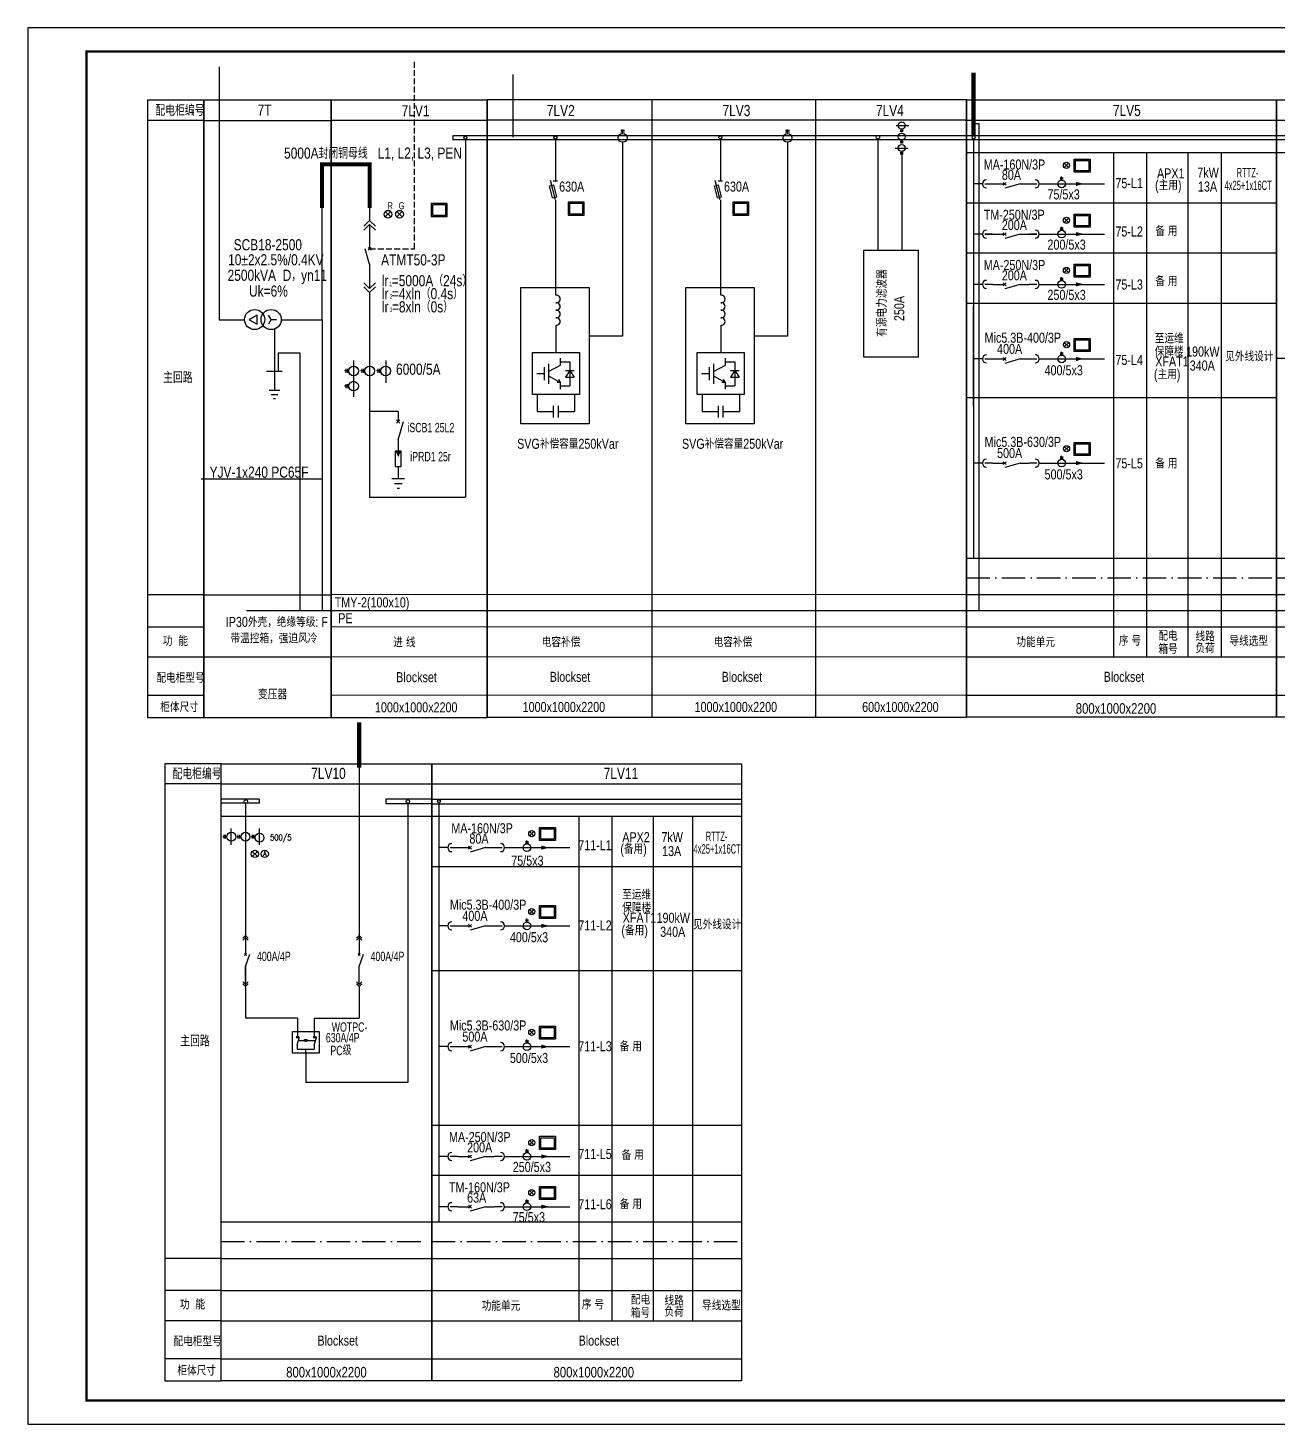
# Model space of a CAD drawing. Extents: x 562591 to 1355713, y 459382 to 835216.
# Drawn here: x 1229386 to 1282548, y 774680 to 834080 of the extents above; entities that cross this region are included whole.
import ezdxf
from ezdxf.enums import TextEntityAlignment as Align

# ---------------------------------------------------------------- set-up
doc = ezdxf.new("R2010")
doc.units = 0
doc.header["$LTSCALE"] = 1000
doc.header["$MEASUREMENT"] = 0
for name, pattern in [('CONTROL', [1.5, 1, -0.25, 0, -0.25]), ('DASH', [0.35, 0.25, -0.1]), ('DASHED2', [0.375, 0.25, -0.125])]:
    doc.linetypes.add(name, pattern=pattern)
for name, color, linetype in [('!电气', 4, 'Continuous'), ('ELEC', 3, 'Continuous'), ('ELECTRIC', 1, 'Continuous'), ('etext', 3, 'Continuous'), ('TEL_TITLE', 7, 'Continuous'), ('XT', 8, 'Continuous'), ('公共标注层', 8, 'Continuous'), ('动力平面导线层', 3, 'Continuous'), ('动力平面尺寸标注层', 4, 'Continuous'), ('标注-动力', 7, 'Continuous'), ('标注-照明', 3, 'Continuous'), ('照明平面导线层', 1, 'Continuous'), ('照明平面设备层', 3, 'Continuous')]:
    doc.layers.add(name, color=color, linetype=linetype)
doc.styles.add('denggao', font='jrs.shx', dxfattribs={"width": 0.7, "height": 400, "bigfont": 'hztxt.shx'})
doc.styles.add('hz', font='jrs.shx', dxfattribs={"width": 0.7, "bigfont": 'hztxt.shx'})
doc.styles.add('JRS', font='jrs.shx', dxfattribs={"width": 0.9, "bigfont": 'hztxt.shx'})
doc.styles.add('Lee', font='jrs.shx', dxfattribs={"bigfont": 'hztxt.shx'})
doc.styles.add('ROMANS', font='ROMANS.shx', dxfattribs={"width": 0.8})
doc.linetypes.add('接地线', pattern='A,500,[136,eesltype.shx,S=100,R=0,X=0,Y=0],500,-200,60,-200', length=1460)

msp = doc.modelspace()

# ---------------------------------------------------------------- linework, layer by layer
at = {"layer": '!电气'}
for p, q in [((1255943, 831016), (1255943, 804754)), ((1262906, 831016), (1262906, 804754)), ((1236878, 830148), (1234478, 830148)), ((1236878, 830148), (1242298, 830148)), ((1248927, 830148), (1242298, 830148)), ((1269327, 830161), (1248927, 830161)), ((1269275, 830161), (1282520, 830161)), ((1282468, 830161), (1296212, 830161)), ((1269327, 828780), (1282520, 828780)), ((1275587, 828780), (1275587, 807319)), ((1276987, 828780), (1276987, 807319)), ((1278749, 828780), (1278749, 807319)), ((1280174, 828780), (1280174, 807319)), ((1282520, 828780), (1296264, 828780)), ((1269327, 826642), (1282520, 826642)), ((1269327, 824505), (1282520, 824505)), ((1269327, 822367), (1282520, 822367)), ((1282520, 820024), (1296257, 820024)), ((1269327, 818363), (1282520, 818363)), ((1269327, 811523), (1282520, 811523)), ((1282520, 811523), (1296195, 811523)), ((1236878, 809957), (1234478, 809957)), ((1236878, 809957), (1242298, 809957)), ((1269327, 809971), (1242298, 809957)), ((1269327, 809971), (1269327, 809971)), ((1269327, 809971), (1269327, 809971)), ((1269327, 809971), (1282520, 809971)), ((1282520, 809971), (1282520, 809971)), ((1282520, 809971), (1282520, 809971)), ((1282520, 809971), (1296264, 809971)), ((1236878, 808588), (1234478, 808588)), ((1269327, 808601), (1242298, 808588)), ((1269327, 808601), (1269327, 808601)), ((1269327, 808601), (1269327, 808601)), ((1269327, 808601), (1282520, 808601)), ((1282520, 808601), (1282520, 808601)), ((1282520, 808601), (1282520, 808601)), ((1282520, 808601), (1296264, 808601)), ((1236878, 807305), (1234478, 807305)), ((1242298, 807305), (1236878, 807305)), ((1269327, 807319), (1242298, 807305)), ((1269327, 807319), (1282520, 807319)), ((1282520, 807319), (1296264, 807319)), ((1236878, 805682), (1234478, 805682)), ((1269327, 805696), (1242298, 805682)), ((1269327, 805696), (1269327, 805696)), ((1269327, 805696), (1269327, 805696)), ((1269327, 805696), (1282519, 805696)), ((1282520, 805696), (1282520, 805696)), ((1282520, 805696), (1282520, 805696)), ((1282520, 805696), (1296264, 805696)), ((1246571, 776514), (1246571, 802776)), ((1237607, 801921), (1235206, 801921)), ((1237607, 801921), (1246571, 801921)), ((1237607, 800540), (1246571, 800540)), ((1246571, 800540), (1259759, 800540)), ((1252831, 800540), (1252831, 779079)), ((1254231, 800540), (1254231, 779079)), ((1255993, 800540), (1255993, 779079)), ((1257665, 800540), (1257665, 779079)), ((1246571, 798402), (1259764, 798402)), ((1246571, 793971), (1259764, 793971)), ((1246571, 787401), (1259764, 787401)), ((1246571, 785264), (1259764, 785264)), ((1237607, 783283), (1246571, 783283)), ((1246571, 783283), (1259759, 783283)), ((1237607, 781731), (1235206, 781731)), ((1237607, 781731), (1246571, 781731)), ((1246571, 781731), (1259759, 781731)), ((1246571, 781731), (1246571, 781731)), ((1246571, 781731), (1246571, 781731)), ((1237607, 780361), (1235206, 780361)), ((1237607, 780361), (1246571, 780361)), ((1246571, 780361), (1259759, 780361)), ((1237607, 779079), (1235206, 779079)), ((1237607, 779079), (1246571, 779079)), ((1246571, 779079), (1259759, 779079)), ((1237607, 777456), (1235206, 777456)), ((1237607, 777456), (1246571, 777456)), ((1246571, 777456), (1259759, 777456))]:
    msp.add_line(p, q, dxfattribs=at)
for points in [[(1269327, 831016), (1248927, 831016), (1248927, 804754), (1269327, 804754)], [(1269327, 831016), (1248927, 831016), (1248927, 804754), (1269327, 804754)], [(1269327, 831016), (1269327, 831016), (1269327, 804754), (1269327, 804754)], [(1269327, 831016), (1269327, 831016), (1269327, 804754), (1269327, 804754)], [(1282520, 831016), (1282520, 831016), (1282520, 804754), (1282520, 804754)], [(1282520, 831016), (1282520, 831016), (1282520, 804754), (1282520, 804754)], [(1282520, 831016), (1296264, 831016), (1296264, 804754), (1282520, 804754)], [(1236878, 831003), (1234478, 831003), (1234478, 804740), (1236878, 804740)], [(1242298, 831003), (1236878, 831003), (1236878, 804740), (1242298, 804740)], [(1248927, 831003), (1242298, 831003), (1242298, 804740), (1248927, 804740)], [(1237607, 802776), (1235206, 802776), (1235206, 776514), (1237607, 776514)], [(1237607, 802776), (1246571, 802776), (1246571, 776514), (1237607, 776514)], [(1246571, 802776), (1259759, 802776), (1259759, 776514), (1246571, 776514)]]:
    msp.add_lwpolyline(points, close=True, dxfattribs=at)
msp.add_lwpolyline([(1282520, 804754), (1269327, 804754), (1269327, 831016), (1282520, 831016)], dxfattribs=at)
at = {"layer": '!电气', "color": 1}
msp.add_lwpolyline([(1264957, 824621), (1267277, 824621), (1267277, 820072), (1264957, 820072)], close=True, dxfattribs=at)
at = {"color": 4, "ltscale": 0.3}
for p, q in [((1248927, 829493), (1247475, 829493)), ((1247475, 829493), (1247475, 829322)), ((1248927, 829322), (1247475, 829322)), ((1248927, 829507), (1282520, 829507)), ((1248927, 829336), (1282520, 829336)), ((1282520, 829507), (1296264, 829507)), ((1282520, 829336), (1296264, 829336)), ((1239228, 801267, 0), (1237607, 801267)), ((1239228, 801096, 0), (1237607, 801096)), ((1239228, 801267, 0), (1239228, 801096, 0)), ((1244618, 801267), (1244618, 801067)), ((1246571, 801267), (1244618, 801267)), ((1246571, 801067), (1244618, 801067))]:
    msp.add_line(p, q, dxfattribs=at)
at = {"color": 7, "ltscale": 0.3}
for p, q in [((1243689, 825648), (1243930, 825889)), ((1243689, 825477), (1243930, 825718)), ((1244172, 825648), (1243930, 825889)), ((1244172, 825477), (1243930, 825718)), ((1243930, 824027), (1243743, 824685)), ((1243870, 824624), (1243991, 824745)), ((1243870, 824745), (1243991, 824624)), ((1243689, 823233), (1243930, 822991)), ((1243689, 823062), (1243930, 822820)), ((1244172, 823233), (1243930, 822991)), ((1244172, 823062), (1243930, 822820)), ((1239647, 818662), (1240109, 818662)), ((1239740, 818488), (1240016, 818488)), ((1239838, 818313), (1239921, 818313))]:
    msp.add_line(p, q, dxfattribs=at)
at = {"color": 1, "ltscale": 0.3}
for p, q in [((1245148, 817761), (1243930, 817761)), ((1245148, 817761), (1245148, 817331)), ((1245148, 816562), (1245148, 816090)), ((1245148, 815423), (1245148, 814893)), ((1243501, 795225), (1243501, 804410)), ((1238647, 801094), (1238647, 794657)), ((1245555, 801094), (1245556, 789214)), ((1238043, 799329), (1238043, 800014)), ((1239244, 799329), (1239244, 800014)), ((1238647, 794146), (1238647, 791952)), ((1243484, 793291), (1243484, 791952)), ((1240855, 791952), (1238647, 791952)), ((1240855, 791952), (1240855, 791385)), ((1241575, 791952), (1241575, 791385)), ((1241575, 791952), (1243484, 791952)), ((1241215, 790456), (1241215, 789214)), ((1245556, 789214), (1241215, 789214))]:
    msp.add_line(p, q, dxfattribs=at)
at = {"color": 0, "ltscale": 0.3}
for p, q in [((1245028, 816090), (1245268, 816090)), ((1245028, 815423), (1245028, 816090)), ((1245268, 815423), (1245268, 816090)), ((1245028, 815423), (1245268, 815423)), ((1237854, 799669), (1237682, 799669)), ((1237736, 799591), (1237736, 799748)), ((1237799, 799591), (1237799, 799748)), ((1238458, 799669), (1238286, 799669)), ((1238340, 799590), (1238340, 799748)), ((1238403, 799590), (1238403, 799748)), ((1239055, 799669), (1238883, 799669)), ((1238937, 799590), (1238937, 799748)), ((1239000, 799590), (1239000, 799748)), ((1238935, 799045, 0), (1239152, 798828, 0)), ((1238935, 798828, 0), (1239152, 799045, 0))]:
    msp.add_line(p, q, dxfattribs=at)
at = {"color": 3, "ltscale": 0.3}
for p, q in [((1245417, 814893), (1244878, 814893)), ((1245309, 814689), (1244986, 814689)), ((1245194, 814485), (1245097, 814485))]:
    msp.add_line(p, q, dxfattribs=at)
at = {"color": 4, "ltscale": 0.3}
msp.add_circle((1269634, 829423), 64.1, dxfattribs=at)
at = {"color": 0, "ltscale": 0.3}
for centre, radius in [((1238658, 801169), 75), ((1238658, 801169), 75), ((1245554, 801167), 75), ((1245554, 801167), 75), ((1238043, 799669), 189), ((1238647, 799669), 189), ((1239244, 799629, 0), 189), ((1239044, 798937, 0), 154), ((1239464, 798937, 0), 154)]:
    msp.add_circle(centre, radius, dxfattribs=at)
msp.add_solid([(1245267, 816090), (1245028, 816090), (1245148, 815814), (1245028, 816090)], dxfattribs=at)
at = {"layer": 'ELEC', "color": 0}
for p, q in [((1245218, 817260), (1245077, 817401)), ((1245218, 817401), (1245077, 817260)), ((1245148, 816562), (1245366, 817331))]:
    msp.add_line(p, q, dxfattribs=at)
at = {"layer": 'ELECTRIC', "color": 0}
for p, q in [((1238647, 795379), (1238647, 794657)), ((1238647, 795379), (1238647, 794657)), ((1243484, 795379), (1243484, 794657)), ((1243484, 795379), (1243484, 794657)), ((1238647, 793377), (1238647, 794145)), ((1238647, 793377), (1238647, 794145)), ((1243484, 793377), (1243484, 794145)), ((1243484, 793377), (1243484, 794145)), ((1241215, 790456), (1241215, 790638))]:
    msp.add_line(p, q, dxfattribs=at)
at = {"layer": 'TEL_TITLE'}
msp.add_lwpolyline([(1229386, 774680), (1355486, 774680), (1355486, 834080), (1229386, 834080)], close=True, dxfattribs=at)
at = {"layer": 'TEL_TITLE', "const_width": 100}
msp.add_lwpolyline([(1231886, 775680), (1354486, 775680), (1354486, 833080), (1231886, 833080)], close=True, dxfattribs=at)
at = {"layer": 'XT', "color": 7, "linetype": 'DASHED2', "ltscale": 100}
for p, q in [((1240652, 791385), (1241778, 791385)), ((1240652, 790456), (1240652, 791385)), ((1241778, 791385), (1241778, 790456)), ((1240849, 790638), (1241575, 790638)), ((1241778, 790456), (1240652, 790456))]:
    msp.add_line(p, q, dxfattribs=at)
at = {"layer": 'XT', "color": 7}
for p, q in [((1240855, 791385), (1240855, 791176)), ((1241575, 791385), (1241575, 791176)), ((1240799, 791176), (1240899, 791176)), ((1240849, 790807), (1240949, 791167)), ((1240849, 790807), (1240849, 790638)), ((1241144, 791038), (1241273, 791038)), ((1241212, 790943), (1241144, 791038)), ((1241273, 791038), (1241212, 790943)), ((1241519, 791176), (1241619, 791176)), ((1241575, 790807), (1241675, 791167)), ((1241575, 790807), (1241575, 790638))]:
    msp.add_line(p, q, dxfattribs=at)
for centre in [(1240855, 791140), (1241575, 791140)]:
    msp.add_circle(centre, 36, dxfattribs=at)
at = {"layer": '公共标注层', "color": 0}
for p, q in [((1238647, 795465), (1238533, 795350)), ((1238647, 795465), (1238533, 795350)), ((1238647, 795379), (1238534, 795266)), ((1238647, 795379), (1238534, 795266)), ((1238647, 795465), (1238762, 795350)), ((1238647, 795465), (1238762, 795350)), ((1238647, 795379), (1238760, 795266)), ((1238647, 795379), (1238760, 795266)), ((1243484, 795465), (1243369, 795350)), ((1243484, 795465), (1243369, 795350)), ((1243484, 795379), (1243371, 795266)), ((1243484, 795379), (1243371, 795266)), ((1243484, 795465), (1243599, 795350)), ((1243484, 795465), (1243599, 795350)), ((1243484, 795379), (1243597, 795266)), ((1243484, 795379), (1243597, 795266)), ((1238602, 794612), (1238693, 794703)), ((1238693, 794612), (1238602, 794703)), ((1238693, 794612), (1238602, 794703)), ((1238602, 794612), (1238693, 794703)), ((1238647, 794145), (1238830, 794667)), ((1238647, 794145), (1238830, 794667)), ((1243439, 794612), (1243530, 794703)), ((1243530, 794612), (1243439, 794703)), ((1243530, 794612), (1243439, 794703)), ((1243439, 794612), (1243530, 794703)), ((1243484, 794145), (1243667, 794667)), ((1243484, 794145), (1243667, 794667)), ((1238647, 793291), (1238532, 793406)), ((1238647, 793291), (1238532, 793406)), ((1238647, 793377), (1238534, 793490)), ((1238647, 793377), (1238534, 793490)), ((1238647, 793377), (1238760, 793490)), ((1238647, 793377), (1238760, 793490)), ((1238647, 793291), (1238762, 793406)), ((1238647, 793291), (1238762, 793406)), ((1243484, 793291), (1243369, 793406)), ((1243484, 793291), (1243369, 793406)), ((1243484, 793377), (1243371, 793490)), ((1243484, 793377), (1243371, 793490)), ((1243484, 793377), (1243597, 793490)), ((1243484, 793377), (1243597, 793490)), ((1243484, 793291), (1243599, 793406)), ((1243484, 793291), (1243599, 793406))]:
    msp.add_line(p, q, dxfattribs=at)
at = {"layer": '动力平面导线层', "linetype": 'DASH'}
for p, q in [((1245842, 824685), (1245842, 832652)), ((1243930, 824685), (1245842, 824685))]:
    msp.add_line(p, q, dxfattribs=at)
at = {"layer": '动力平面导线层', "linetype": '接地线', "ltscale": 0.002}
for p, q in [((1241906, 821667), (1241906, 809283)), ((1240036, 820258), (1240963, 820258)), ((1240963, 820258), (1240963, 809283)), ((1238695, 809296), (1282520, 809296)), ((1282520, 809296), (1296264, 809296))]:
    msp.add_line(p, q, dxfattribs=at)
at = {"layer": '动力平面导线层', "linetype": '接地线', "ltscale": 0.01}
for p, q in [((1239878, 821268), (1239878, 818662)), ((1240036, 820258), (1240036, 819458))]:
    msp.add_line(p, q, dxfattribs=at)
at = {"layer": '动力平面导线层', "linetype": '接地线', "ltscale": 0.002}
msp.add_lwpolyline([(1269632, 830012), (1269854, 830012), (1269854, 809282)], dxfattribs=at)
at = {"layer": '动力平面尺寸标注层', "color": 3}
for p, q in [((1250021, 832098), (1250021, 829433)), ((1240203, 819458), (1239540, 819458)), ((1236756, 814899), (1241906, 814899))]:
    msp.add_line(p, q, dxfattribs=at)
at = {"layer": '标注-动力', "ltscale": 0.3}
for p, q in [((1254775, 829710), (1254618, 829710)), ((1254775, 829647), (1254618, 829647)), ((1254696, 829592), (1254696, 829764)), ((1261791, 829710), (1261634, 829710)), ((1261791, 829647), (1261634, 829647)), ((1261712, 829592), (1261712, 829764)), ((1266509, 829735), (1266635, 829735)), ((1266509, 829685), (1266635, 829685)), ((1266509, 829257), (1266635, 829257)), ((1266572, 829779), (1266572, 829642)), ((1266572, 829302), (1266572, 829164)), ((1266509, 829207), (1266635, 829207)), ((1266509, 828774), (1266635, 828774)), ((1266509, 828724), (1266635, 828724)), ((1266572, 828818), (1266572, 828681)), ((1273493, 828327), (1273678, 828141)), ((1273493, 828141), (1273678, 828327)), ((1251833, 826763), (1251625, 827587)), ((1251743, 827579), (1251923, 827579)), ((1258849, 826763), (1258641, 827587)), ((1258759, 827579), (1258939, 827579)), ((1271018, 827384), (1270897, 827505)), ((1270897, 827384), (1271018, 827505)), ((1271615, 827445), (1270957, 827258)), ((1273312, 827707), (1273447, 827707)), ((1273312, 827654), (1273447, 827654)), ((1273380, 827606), (1273380, 827753)), ((1251590, 827356), (1251765, 827400)), ((1251717, 826857), (1251590, 827356)), ((1251717, 826857), (1251891, 826901)), ((1251891, 826901), (1251765, 827400)), ((1258606, 827356), (1258781, 827400)), ((1258733, 826857), (1258606, 827356)), ((1258733, 826857), (1258907, 826901)), ((1258907, 826901), (1258781, 827400)), ((1244594, 826039), (1244826, 826271)), ((1244594, 826271), (1244826, 826039)), ((1245086, 826271), (1245318, 826039)), ((1245086, 826039), (1245318, 826271)), ((1273493, 825992), (1273678, 825806)), ((1273493, 825806), (1273678, 825992)), ((1271018, 825247), (1270897, 825368)), ((1270897, 825247), (1271018, 825368)), ((1271615, 825307), (1270957, 825120)), ((1273312, 825570), (1273447, 825570)), ((1273312, 825516), (1273447, 825516)), ((1273380, 825469), (1273380, 825616)), ((1273312, 823432), (1273447, 823432)), ((1273312, 823379), (1273447, 823379)), ((1273380, 823331), (1273380, 823478)), ((1273493, 823855), (1273678, 823669)), ((1273493, 823669), (1273678, 823855)), ((1251839, 823023), (1251839, 822708)), ((1258855, 823023), (1258855, 822708)), ((1271018, 823109), (1270897, 823230)), ((1270897, 823109), (1271018, 823230)), ((1271615, 823170), (1270957, 822983)), ((1251854, 821432), (1251854, 820846)), ((1258870, 821432), (1258870, 820846)), ((1251854, 820846), (1251854, 820267)), ((1258870, 820846), (1258870, 820267)), ((1273493, 820700), (1273679, 820514)), ((1273493, 820514), (1273679, 820700)), ((1251546, 819787), (1251546, 818942)), ((1251546, 819457), (1252055, 819729)), ((1252055, 819729), (1252055, 820024)), ((1252055, 819876), (1252453, 819876)), ((1252453, 819876), (1252453, 818853)), ((1258562, 819787), (1258562, 818942)), ((1258562, 819457), (1259071, 819729)), ((1259071, 819729), (1259071, 820024)), ((1259071, 819876), (1259469, 819876)), ((1259469, 819876), (1259469, 818853)), ((1271018, 819937), (1270897, 820058)), ((1270897, 819937), (1271018, 820058)), ((1271615, 819998), (1270957, 819810)), ((1273312, 820260), (1273447, 820260)), ((1273312, 820206), (1273447, 820206)), ((1273380, 820159), (1273380, 820306)), ((1243041, 819486), (1242854, 819486)), ((1242913, 819571), (1242913, 819400)), ((1242981, 819571), (1242981, 819400)), ((1243725, 819486), (1243538, 819486)), ((1243597, 819571), (1243597, 819400)), ((1243665, 819571), (1243665, 819400)), ((1244409, 819486), (1244222, 819486)), ((1244281, 819571), (1244281, 819400)), ((1244349, 819571), (1244349, 819400)), ((1251356, 819364), (1251039, 819364)), ((1251356, 819653), (1251356, 819093)), ((1251546, 819272), (1252055, 819000)), ((1252269, 819512), (1252636, 819512)), ((1252453, 819512), (1252269, 819216)), ((1252269, 819216), (1252636, 819216)), ((1252453, 819512), (1252636, 819216)), ((1258372, 819364), (1258055, 819364)), ((1258372, 819653), (1258372, 819093)), ((1258562, 819272), (1259071, 819000)), ((1259285, 819512), (1259652, 819512)), ((1259469, 819512), (1259285, 819216)), ((1259285, 819216), (1259652, 819216)), ((1259469, 819512), (1259652, 819216)), ((1243041, 818841), (1242854, 818841)), ((1242913, 818927), (1242913, 818756)), ((1242981, 818927), (1242981, 818756)), ((1252055, 819000), (1251907, 818999)), ((1252055, 819000), (1251974, 819123)), ((1252055, 818705), (1252055, 819000)), ((1252055, 818853), (1252453, 818853)), ((1259071, 819000), (1258923, 818999)), ((1259071, 819000), (1258990, 819123)), ((1259071, 818705), (1259071, 819000)), ((1259071, 818853), (1259469, 818853)), ((1251060, 818484), (1251060, 817761)), ((1251742, 818009), (1251742, 817512)), ((1251949, 818009), (1251949, 817512)), ((1252648, 818484), (1252648, 817761)), ((1258076, 818484), (1258076, 817761)), ((1258758, 818009), (1258758, 817512)), ((1258965, 818009), (1258965, 817512)), ((1259664, 818484), (1259664, 817761)), ((1251060, 817761), (1251742, 817761)), ((1251949, 817761), (1252648, 817761)), ((1258076, 817761), (1258758, 817761)), ((1258965, 817761), (1259664, 817761)), ((1273493, 816268), (1273679, 816083)), ((1273493, 816083), (1273679, 816268)), ((1271018, 815505), (1270897, 815626)), ((1270897, 815505), (1271018, 815626)), ((1271615, 815566), (1270957, 815379)), ((1273312, 815829), (1273447, 815829)), ((1273312, 815775), (1273447, 815775)), ((1273380, 815727), (1273380, 815875)), ((1250736, 799890), (1250922, 799704)), ((1250736, 799704), (1250922, 799890)), ((1248262, 799144), (1248141, 799265)), ((1248141, 799144), (1248262, 799265)), ((1248859, 799205), (1248201, 799018)), ((1250556, 799468), (1250691, 799468)), ((1250556, 799414), (1250691, 799414)), ((1250623, 799366), (1250623, 799514)), ((1250737, 796579), (1250923, 796393)), ((1250737, 796393), (1250923, 796579)), ((1250556, 796139), (1250691, 796139)), ((1250556, 796085), (1250691, 796085)), ((1250623, 796038), (1250623, 796185)), ((1248262, 795816), (1248141, 795937)), ((1248141, 795816), (1248262, 795937)), ((1248859, 795876), (1248201, 795689)), ((1250737, 791441), (1250923, 791255)), ((1250737, 791255), (1250923, 791441)), ((1248262, 790678), (1248141, 790798)), ((1248141, 790678), (1248262, 790798)), ((1248859, 790738), (1248201, 790551)), ((1250556, 791001), (1250691, 791001)), ((1250556, 790947), (1250691, 790947)), ((1250623, 790900), (1250623, 791047)), ((1250736, 786752), (1250922, 786566)), ((1250736, 786566), (1250922, 786752)), ((1248262, 786006), (1248141, 786127)), ((1248141, 786006), (1248262, 786127)), ((1248859, 786067), (1248201, 785879)), ((1250556, 786329), (1250691, 786329)), ((1250556, 786275), (1250691, 786275)), ((1250623, 786228), (1250623, 786375)), ((1250556, 784192), (1250691, 784192)), ((1250556, 784138), (1250691, 784138)), ((1250623, 784091), (1250623, 784238)), ((1250736, 784614), (1250922, 784428)), ((1250736, 784428), (1250922, 784614)), ((1248262, 783869), (1248141, 783990)), ((1248141, 783869), (1248262, 783990)), ((1248859, 783929), (1248201, 783742))]:
    msp.add_line(p, q, dxfattribs=at)
at = {"layer": '标注-动力'}
for q in [(1239627, 821866), (1239627, 821478), (1239963, 821672)]:
    msp.add_line((1239739, 821672), q, dxfattribs=at)
at = {"layer": '标注-动力', "color": 4, "ltscale": 0.3}
for p, q in [((1246571, 801921), (1259759, 801921)), ((1246571, 801267), (1259759, 801267)), ((1246571, 801067), (1259759, 801067))]:
    msp.add_line(p, q, dxfattribs=at)
at = {"layer": '标注-动力', "ltscale": 0.3}
for points in [[(1273911, 828498), (1274595, 828498), (1274595, 827942), (1273911, 827942)], [(1247235, 826610), (1246551, 826610), (1246551, 826055), (1247235, 826055)], [(1253057, 826664), (1252373, 826664), (1252373, 826108), (1253057, 826108)], [(1260073, 826664), (1259389, 826664), (1259389, 826108), (1260073, 826108)], [(1273911, 826163), (1274595, 826163), (1274595, 825608), (1273911, 825608)], [(1273911, 824026), (1274595, 824026), (1274595, 823470), (1273911, 823470)], [(1250368, 823033), (1253272, 823033), (1253272, 817231), (1250368, 817231)], [(1257384, 823033), (1260288, 823033), (1260288, 817231), (1257384, 817231)], [(1238804, 821667), (1239138, 821474), (1239138, 821860)], [(1273912, 820871), (1274596, 820871), (1274596, 820316), (1273912, 820316)], [(1273912, 816440), (1274596, 816440), (1274596, 815884), (1273912, 815884)], [(1251155, 800061), (1251839, 800061), (1251839, 799505), (1251155, 799505)], [(1251156, 796750), (1251840, 796750), (1251840, 796194), (1251156, 796194)], [(1251156, 791612), (1251840, 791612), (1251840, 791056), (1251156, 791056)], [(1251155, 786923), (1251839, 786923), (1251839, 786367), (1251155, 786367)], [(1251155, 784785), (1251839, 784785), (1251839, 784229), (1251155, 784229)]]:
    msp.add_lwpolyline(points, close=True, dxfattribs=at)
at = {"layer": '标注-动力', "ltscale": 0.3, "const_width": 59.8}
for points in [[(1270447, 827445), (1270105, 827445)], [(1271988, 827445), (1272330, 827445)], [(1270447, 825307), (1270105, 825307)], [(1271988, 825307), (1272330, 825307)], [(1270447, 823170), (1270105, 823170)], [(1271988, 823170), (1272330, 823170)], [(1270447, 819998), (1270105, 819998)], [(1271988, 819998), (1272330, 819998)], [(1270447, 815566), (1270105, 815566)], [(1271988, 815566), (1272330, 815566)], [(1247691, 799205), (1247349, 799205)], [(1249232, 799205), (1249574, 799205)], [(1247691, 795876), (1247349, 795876)], [(1249232, 795876), (1249574, 795876)], [(1247691, 790738), (1247349, 790738)], [(1249232, 790738), (1249574, 790738)], [(1247691, 786067), (1247349, 786067)], [(1249232, 786067), (1249574, 786067)], [(1247691, 783929), (1247349, 783929)], [(1249232, 783929), (1249574, 783929)]]:
    msp.add_lwpolyline(points, dxfattribs=at)
at = {"layer": '标注-动力', "ltscale": 0.3}
for points in [[(1273993, 827445, 173, 0, 0), (1274333, 827445, 0, 0, 0)], [(1273993, 825307, 173, 0, 0), (1274333, 825307, 0, 0, 0)], [(1273993, 823170, 173, 0, 0), (1274333, 823170, 0, 0, 0)], [(1273993, 819998, 173, 0, 0), (1274333, 819998, 0, 0, 0)], [(1273993, 815566, 173, 0, 0), (1274333, 815566, 0, 0, 0)], [(1251237, 799205, 173, 0, 0), (1251577, 799205, 0, 0, 0)], [(1251237, 795876, 173, 0, 0), (1251577, 795876, 0, 0, 0)], [(1251237, 790738, 173, 0, 0), (1251577, 790738, 0, 0, 0)], [(1251237, 786067, 173, 0, 0), (1251577, 786067, 0, 0, 0)], [(1251237, 783929, 173, 0, 0), (1251577, 783929, 0, 0, 0)]]:
    msp.add_lwpolyline(points, format="xyseb", dxfattribs=at)
for points in [[(1250853, 820267), (1252855, 820267), (1252855, 818484), (1250853, 818484), (1250853, 820267)], [(1257869, 820267), (1259871, 820267), (1259871, 818484), (1257869, 818484), (1257869, 820267)]]:
    msp.add_lwpolyline(points, dxfattribs=at)
for centre, radius in [((1266572, 829930), 151), ((1248004, 829408), 64.1), ((1251839, 829420), 64.1), ((1254696, 829403), 189), ((1258855, 829420), 64.1), ((1261712, 829403), 189), ((1265560, 829432), 75), ((1265560, 829432), 75), ((1266572, 829453), 151), ((1266572, 828970), 151), ((1273585, 828234), 131), ((1273380, 827445), 162), ((1244710, 826155), 164), ((1245202, 826155), 164), ((1273585, 825899), 131), ((1273380, 825307), 162), ((1273585, 823762), 131), ((1273380, 823170), 162), ((1273586, 820607), 131), ((1273380, 819998), 162), ((1243246, 819486), 205), ((1243930, 819486), 205), ((1244614, 819486), 205), ((1243246, 818841), 205), ((1273586, 816176), 131), ((1273380, 815566), 162), ((1250829, 799797), 131), ((1250623, 799205), 162), ((1250830, 796486), 131), ((1250623, 795876), 162), ((1250830, 791348), 131), ((1250623, 790738), 162), ((1250829, 786659), 131), ((1250623, 786067), 162), ((1250623, 783929), 162), ((1250829, 784521), 131)]:
    msp.add_circle(centre, radius, dxfattribs=at)
at = {"layer": '标注-动力'}
for centre in [(1239035, 821672), (1239739, 821672)]:
    msp.add_circle(centre, 428, dxfattribs=at)
at = {"layer": '标注-动力', "color": 4, "ltscale": 0.3}
msp.add_circle((1246878, 801184), 64.1, dxfattribs=at)
at = {"layer": '标注-动力', "ltscale": 0.3}
for centre, radius, start, end in [((1270178, 827445), 171, 90, 270), ((1272257, 827445), 171, 270, 90), ((1270178, 825307), 171, 90, 270), ((1272257, 825307), 171, 270, 90), ((1270178, 823170), 171, 90, 270), ((1272257, 823170), 171, 270, 90), ((1251879, 822549), 162, 260.98292, 99.01708), ((1258895, 822549), 162, 260.98292, 99.01708), ((1251879, 822230), 162, 260.98292, 99.01708), ((1258895, 822230), 162, 260.98292, 99.01708), ((1251879, 821910), 162, 260.98292, 99.01708), ((1251879, 821591), 162, 260.98292, 99.01708), ((1258895, 821910), 162, 260.98292, 99.01708), ((1258895, 821591), 162, 260.98292, 99.01708), ((1270178, 819998), 171, 90, 270), ((1272257, 819998), 171, 270, 90), ((1270178, 815566), 171, 90, 270), ((1272257, 815566), 171, 270, 90), ((1247422, 799205), 171, 90, 270), ((1249501, 799205), 171, 270, 90), ((1247422, 795876), 171, 90, 270), ((1249501, 795876), 171, 270, 90), ((1247422, 790738), 171, 90, 270), ((1249501, 790738), 171, 270, 90), ((1247422, 786067), 171, 90, 270), ((1249501, 786067), 171, 270, 90), ((1247422, 783929), 171, 90, 270), ((1249501, 783929), 171, 270, 90)]:
    msp.add_arc(centre, radius, start, end, dxfattribs=at)
at = {"layer": '标注-照明', "color": 0}
for p, q in [((1240902, 790996), (1241174, 790996)), ((1241246, 790996), (1241628, 790996))]:
    msp.add_line(p, q, dxfattribs=at)
at = {"layer": '照明平面导线层'}
for p, q in [((1237528, 832424), (1237528, 821667)), ((1266331, 829930, 0), (1266879, 829930, 0)), ((1248004, 829344), (1248004, 814101)), ((1251839, 829353), (1251839, 827579)), ((1258855, 829353), (1258855, 827579)), ((1265560, 829357), (1265561, 824621)), ((1269634, 829359), (1269634, 818092)), ((1254696, 829214), (1254696, 820963)), ((1261712, 829214), (1261712, 820963)), ((1266300, 828970), (1266847, 828970)), ((1266572, 828681), (1266572, 824621)), ((1269634, 828780), (1269634, 826642)), ((1241906, 821667), (1241906, 828080)), ((1269634, 828540), (1269634, 826402)), ((1243930, 828019), (1243930, 825889)), ((1270007, 827445), (1269634, 827445)), ((1270447, 827445), (1270957, 827445)), ((1271615, 827445), (1271988, 827445)), ((1272428, 827445), (1273686, 827445)), ((1273686, 827445), (1275206, 827445)), ((1251839, 826759), (1251839, 823023)), ((1258855, 826759), (1258855, 823023)), ((1243930, 825718), (1243930, 824685)), ((1270007, 825307), (1269634, 825307)), ((1270447, 825307), (1270957, 825307)), ((1271615, 825307), (1271988, 825307)), ((1272428, 825307), (1273686, 825307)), ((1273686, 825307), (1275206, 825307)), ((1243930, 824027), (1243930, 822991)), ((1269634, 824398), (1269634, 822260)), ((1269634, 824398), (1269634, 822260)), ((1243930, 822820), (1243930, 814101)), ((1270007, 823170), (1269634, 823170)), ((1270447, 823170), (1270957, 823170)), ((1271615, 823170), (1271988, 823170)), ((1272428, 823170), (1273686, 823170)), ((1273686, 823170), (1275206, 823170)), ((1269633, 817985), (1269633, 822260)), ((1269634, 822260), (1269634, 820123)), ((1269634, 822260), (1269634, 817985)), ((1269634, 822260), (1269634, 820122)), ((1237528, 821667), (1238607, 821667)), ((1240166, 821667), (1241906, 821667)), ((1254696, 820963), (1253272, 820963)), ((1261712, 820963), (1260288, 820963)), ((1243246, 819933), (1243246, 818391)), ((1244614, 819933), (1244614, 818985)), ((1269634, 820230), (1269634, 811523)), ((1270007, 819998), (1269634, 819998)), ((1270447, 819998), (1270957, 819998)), ((1271615, 819998), (1271988, 819998)), ((1272428, 819998), (1273686, 819998)), ((1273686, 819998), (1275206, 819998)), ((1270007, 815566), (1269634, 815566)), ((1270447, 815566), (1270957, 815566)), ((1271615, 815566), (1271988, 815566)), ((1272428, 815566), (1273686, 815566)), ((1273686, 815566), (1275206, 815566)), ((1248004, 814101), (1243930, 814101)), ((1246878, 801120), (1246878, 783283)), ((1247251, 799205), (1246878, 799205)), ((1247691, 799205), (1248201, 799205)), ((1248859, 799205), (1249232, 799205)), ((1249672, 799205), (1250929, 799205)), ((1250929, 799205), (1252449, 799205)), ((1247251, 795876), (1246878, 795876)), ((1247691, 795876), (1248201, 795876)), ((1248859, 795876), (1249232, 795876)), ((1249672, 795876), (1250929, 795876)), ((1250929, 795876), (1252449, 795876)), ((1247251, 790738), (1246878, 790738)), ((1247691, 790738), (1248201, 790738)), ((1248859, 790738), (1249232, 790738)), ((1249672, 790738), (1250929, 790738)), ((1250929, 790738), (1252449, 790738)), ((1246878, 789853), (1246878, 783283)), ((1247251, 786067), (1246878, 786067)), ((1247691, 786067), (1248201, 786067)), ((1248859, 786067), (1249232, 786067)), ((1249672, 786067), (1250929, 786067)), ((1250929, 786067), (1252449, 786067)), ((1247251, 783929), (1246878, 783929)), ((1247691, 783929), (1248201, 783929)), ((1248859, 783929), (1249232, 783929)), ((1249672, 783929), (1250929, 783929)), ((1250929, 783929), (1252449, 783929))]:
    msp.add_line(p, q, dxfattribs=at)
at = {"layer": '照明平面导线层', "color": 3}
for points in [[(1273971, 828439), (1274536, 828439), (1274536, 828002), (1273971, 828002)], [(1247176, 826551), (1246611, 826551), (1246611, 826114), (1247176, 826114)], [(1252997, 826604), (1252432, 826604), (1252432, 826167), (1252997, 826167)], [(1260013, 826604), (1259448, 826604), (1259448, 826167), (1260013, 826167)], [(1273971, 826104), (1274536, 826104), (1274536, 825667), (1273971, 825667)], [(1273971, 823966), (1274536, 823966), (1274536, 823529), (1273971, 823529)], [(1273971, 820812), (1274537, 820812), (1274537, 820375), (1273971, 820375)], [(1273971, 816380), (1274537, 816380), (1274537, 815943), (1273971, 815943)], [(1251215, 800002), (1251780, 800002), (1251780, 799565), (1251215, 799565)], [(1251215, 796690), (1251780, 796690), (1251780, 796254), (1251215, 796254)], [(1251215, 791552), (1251780, 791552), (1251780, 791115), (1251215, 791115)], [(1251215, 786863), (1251780, 786863), (1251780, 786426), (1251215, 786426)], [(1251215, 784726), (1251780, 784726), (1251780, 784289), (1251215, 784289)]]:
    msp.add_lwpolyline(points, close=True, dxfattribs=at)
at = {"layer": '照明平面设备层', "color": 3, "linetype": 'CONTROL'}
for p, q in [((1269327, 810689), (1282520, 810689)), ((1282520, 810689), (1285656, 810689)), ((1237607, 782449), (1246571, 782449)), ((1246571, 782449), (1259759, 782449))]:
    msp.add_line(p, q, dxfattribs=at)
at = {"layer": '照明平面设备层', "linetype": 'ByBlock'}
for points, const_width in [([(1269632, 829492), (1269632, 832179)], 180), ([(1241906, 826414), (1241906, 828281), (1243930, 828281), (1243930, 826414)], 171), ([(1243484, 802609), (1243484, 804536)], 180)]:
    msp.add_lwpolyline(points, dxfattribs=dict(at, const_width=const_width))

# ---------------------------------------------------------------- texts
at = {"color": 7, "ltscale": 0.75, "style": 'hz', "width": 0.7}
for s, p in [('R', (1244687, 826367)), ('G', (1245163, 826367))]:
    msp.add_text(s, height=299, dxfattribs=at).set_placement(p)
at = {"color": 3, "ltscale": 0.3}
for s, height, style, width, p in [('500/5', 250, 'ROMANS', 0.75, (1239695, 799515, 0)), ('A', 200, 'ROMANS', 0.75, (1239398, 798853, 0)), ('400A/4P', 400, 'Lee', 0.7, (1239134, 794379)), ('400A/4P', 400, 'Lee', 0.7, (1243970, 794378)), ('630A/4P', 400, 'Lee', 0.7, (1242066, 790920)), ('WOTPC-', 400, 'Lee', 0.7, (1242316, 791373)), ('PC级', 400, 'Lee', 0.7, (1242258, 790375))]:
    msp.add_text(s, height=height, rotation=359.99889, dxfattribs=dict(at, style=style, width=width)).set_placement(p)
at = {"layer": 'etext', "style": 'hz', "width": 0.7}
msp.add_text('iSCB1 25L2', height=400, dxfattribs=at).set_placement((1245537, 816877, 0))
msp.add_text('iPRD1 25r', height=400, dxfattribs=at).set_placement((1246520, 815852, 0), align=Align.MIDDLE)
at = {"layer": '动力平面尺寸标注层', "color": 3, "width": 0.8}
for s, height, style, p in [('配电柜编号', 475, 'JRS', (1234810, 830337)), ('7T', 475, 'JRS', (1239160, 830347)), ('7LV1', 475, 'JRS', (1245291, 830318)), ('7LV2', 475, 'JRS', (1251470, 830329)), ('7LV3', 475, 'JRS', (1258947, 830329)), ('7LV4', 475, 'JRS', (1265475, 830329)), ('7LV5', 475, 'JRS', (1275560, 830331)), ('5000A封闭铜母线   L1, L2, L3, PEN', 475, 'JRS', (1240287, 828516)), ('MA-160N/3P', 427.5, 'denggao', (1270064, 828056)), ('80A', 427.5, 'denggao', (1270833, 827617)), ('APX1', 427.5, 'denggao', (1277437, 827676)), ('630A', 427.5, 'denggao', (1251993, 827117)), ('630A', 427.5, 'denggao', (1259009, 827117)), ('75-L1', 427.5, 'denggao', (1275667, 827263)), ('(主用)', 427.5, 'denggao', (1277355, 827179)), ('75/5x3', 427.5, 'denggao', (1272776, 826785)), ('TM-250N/3P', 427.5, 'denggao', (1270064, 825918)), ('200A', 427.5, 'denggao', (1270833, 825480)), ('备 用', 427.5, 'denggao', (1277362, 825231)), ('SCB18-2500', 475, 'JRS', (1238141, 824618)), ('200/5x3', 427.5, 'denggao', (1272776, 824648)), ('75-L2', 427.5, 'denggao', (1275667, 825206)), ('10%%p2x2.5%/0.4KV', 475, 'JRS', (1237906, 823979)), ('ATMT50-3P', 475, 'JRS', (1244418, 823975)), ('MA-250N/3P', 427.5, 'denggao', (1270064, 823781)), ('2500kVA  D，yn11', 475, 'JRS', (1237884, 823319)), ('lr =5000A（24s）', 475, 'JRS', (1244448, 823089)), ('200A', 427.5, 'denggao', (1270833, 823342)), ('75-L3', 427.5, 'denggao', (1275667, 822950)), ('备 用', 427.5, 'denggao', (1277362, 823093)), ('Uk=6%%%', 475, 'JRS', (1238796, 822648)), ('lr =4xln（0.4s）', 475, 'JRS', (1244453, 822538)), ('250/5x3', 427.5, 'denggao', (1272776, 822510)), ('lr =8xln（0s）', 475, 'JRS', (1244454, 821976)), ('Mic5.3B-400/3P', 427.5, 'denggao', (1270101, 820686)), ('至运维', 427.5, 'denggao', (1277341, 820658)), ('400A', 427.5, 'denggao', (1270632, 820211)), ('保障楼', 427.5, 'denggao', (1277341, 820102)), ('6000/5A', 475, 'JRS', (1245053, 819322)), ('400/5x3', 427.5, 'denggao', (1272654, 819303)), ('75-L4', 427.5, 'denggao', (1275667, 819738)), ('XFAT1', 427.5, 'denggao', (1277362, 819676)), ('主回路', 475, 'JRS', (1235141, 818968)), ('(主用)', 427.5, 'denggao', (1277308, 819135)), ('SVG补偿容量250kVar', 427.5, 'denggao', (1250206, 816174)), ('SVG补偿容量250kVar', 427.5, 'denggao', (1257222, 816174)), ('Mic5.3B-630/3P', 427.5, 'denggao', (1270101, 816254)), ('500A', 427.5, 'denggao', (1270632, 815779)), ('75-L5', 427.5, 'denggao', (1275667, 815342)), ('备 用', 427.5, 'denggao', (1277362, 815340)), ('YJV-1x240 PC65F', 475, 'JRS', (1237117, 814942)), ('500/5x3', 427.5, 'denggao', (1272654, 814871)), ('TMY-2(100x10)', 427.5, 'denggao', (1242443, 809425)), ('IP30外壳，绝缘等级: F', 427.5, 'denggao', (1237806, 808595)), ('PE', 427.5, 'denggao', (1242594, 808751)), ('配电', 427.5, 'denggao', (1277496, 808005)), ('线路', 427.5, 'denggao', (1279075, 807982)), ('功  能', 427.5, 'denggao', (1235126, 807786)), ('带温控箱，强迫风冷', 427.5, 'denggao', (1238009, 807899)), ('进 线', 427.5, 'denggao', (1244934, 807729)), ('电容补偿', 427.5, 'denggao', (1251252, 807742)), ('电容补偿', 427.5, 'denggao', (1258570, 807742)), ('功能单元', 427.5, 'denggao', (1271454, 807742)), ('序 号', 427.5, 'denggao', (1275813, 807798)), ('箱号', 427.5, 'denggao', (1277496, 807442)), ('负荷', 427.5, 'denggao', (1279075, 807479)), ('导线选型', 427.5, 'denggao', (1280520, 807789)), ('配电柜型号', 427.5, 'denggao', (1234855, 806217)), ('Blockset', 427.5, 'denggao', (1245061, 806245)), ('Blockset', 427.5, 'denggao', (1251592, 806259)), ('Blockset', 427.5, 'denggao', (1258909, 806259)), ('Blockset', 427.5, 'denggao', (1275168, 806259)), ('变压器', 427.5, 'denggao', (1239183, 805517)), ('柜体尺寸', 427.5, 'denggao', (1235018, 804972)), ('1000x1000x2200', 427.5, 'denggao', (1244157, 804963)), ('1000x1000x2200', 427.5, 'denggao', (1250442, 804976)), ('1000x1000x2200', 427.5, 'denggao', (1257759, 804976)), ('600x1000x2200', 427.5, 'denggao', (1264888, 804976)), ('800x1000x2200', 450, 'denggao', (1273980, 804903)), ('配电柜编号', 475, 'JRS', (1235538, 802111)), ('7LV10', 475, 'JRS', (1241442, 802128)), ('7LV11', 475, 'JRS', (1253889, 802128)), ('MA-160N/3P', 427.5, 'denggao', (1247406, 799816)), ('80A', 427.5, 'denggao', (1248175, 799377)), ('APX2', 427.5, 'denggao', (1254681, 799436)), ('711-L1', 427.5, 'denggao', (1252807, 799095)), ('(备用)', 427.5, 'denggao', (1254599, 798940)), ('75/5x3', 427.5, 'denggao', (1249957, 798435)), ('至运维', 427.5, 'denggao', (1254678, 796995)), ('Mic5.3B-400/3P', 427.5, 'denggao', (1247345, 796564)), ('保障楼', 427.5, 'denggao', (1254678, 796439)), ('400A', 427.5, 'denggao', (1247876, 796090)), ('711-L2', 427.5, 'denggao', (1252808, 795681)), ('XFAT1', 427.5, 'denggao', (1254699, 796012)), ('400/5x3', 427.5, 'denggao', (1249898, 795182)), ('(备用)', 427.5, 'denggao', (1254645, 795471)), ('Mic5.3B-630/3P', 427.5, 'denggao', (1247345, 791426)), ('主回路', 475, 'JRS', (1235870, 790742)), ('500A', 427.5, 'denggao', (1247876, 790951)), ('711-L3', 427.5, 'denggao', (1252808, 790542)), ('备 用', 427.5, 'denggao', (1254570, 790535)), ('500/5x3', 427.5, 'denggao', (1249898, 790043)), ('MA-250N/3P', 427.5, 'denggao', (1247307, 786678)), ('200A', 427.5, 'denggao', (1248077, 786239)), ('711-L5', 427.5, 'denggao', (1252807, 785957)), ('备 用', 427.5, 'denggao', (1254649, 785920)), ('250/5x3', 427.5, 'denggao', (1250020, 785407)), ('TM-160N/3P', 427.5, 'denggao', (1247307, 784540)), ('63A', 427.5, 'denggao', (1248077, 784102)), ('711-L6', 427.5, 'denggao', (1252807, 783820)), ('备 用', 427.5, 'denggao', (1254570, 783828)), ('75/5x3', 427.5, 'denggao', (1250020, 783270)), ('功  能', 427.5, 'denggao', (1235854, 779560)), ('功能单元', 427.5, 'denggao', (1248698, 779503)), ('序 号', 427.5, 'denggao', (1252958, 779558)), ('配电', 427.5, 'denggao', (1255045, 779765)), ('线路', 427.5, 'denggao', (1256476, 779722)), ('导线选型', 427.5, 'denggao', (1258080, 779517)), ('箱号', 427.5, 'denggao', (1255045, 779203)), ('负荷', 427.5, 'denggao', (1256476, 779250)), ('配电柜型号', 427.5, 'denggao', (1235583, 777991)), ('Blockset', 427.5, 'denggao', (1241705, 778019)), ('Blockset', 427.5, 'denggao', (1252823, 778019)), ('柜体尺寸', 427.5, 'denggao', (1235747, 776745)), ('800x1000x2200', 450, 'denggao', (1240377, 776663)), ('800x1000x2200', 450, 'denggao', (1251756, 776663))]:
    msp.add_text(s, height=height, dxfattribs=dict(at, style=style)).set_placement(p)
at = {"layer": '动力平面尺寸标注层', "color": 3, "style": 'denggao'}
for s, height, width, p in [('7kW', 427.5, 0.8, (1279612, 827937)), ('RTTZ-', 400, 0.6, (1281291, 827921)), ('13A', 427.5, 0.8, (1279588, 827334)), ('4x25+1x16CT', 400, 0.6, (1281315, 827383)), ('190kW', 427.5, 0.8, (1279387, 820321)), ('见外线设计', 427.5, 0.8, (1281368, 820128)), ('340A', 427.5, 0.8, (1279364, 819717)), ('7kW', 427.5, 0.8, (1256805, 799664)), ('RTTZ-', 400, 0.6, (1258695, 799690)), ('13A', 427.5, 0.8, (1256782, 799060)), ('4x25+1x16CT', 400, 0.6, (1258719, 799152)), ('190kW', 427.5, 0.8, (1256851, 796227)), ('见外线设计', 427.5, 0.8, (1258720, 795959)), ('340A', 427.5, 0.8, (1256827, 795624))]:
    msp.add_text(s, height=height, dxfattribs=dict(at, width=width)).set_placement(p, align=Align.MIDDLE)
at = {"layer": '动力平面尺寸标注层', "color": 3, "style": 'denggao', "width": 0.8}
for s, p in [('有源电力滤波器', (1265940, 820940, 0)), ('250A', (1266681, 821607, 0))]:
    msp.add_text(s, height=427.5, rotation=90, dxfattribs=at).set_placement(p)
at = {"layer": '标注-动力', "color": 7, "ltscale": 0.75, "style": 'hz', "width": 0.7}
for s, p in [('1', (1244761, 823087)), ('2', (1244784, 822555)), ('3', (1244774, 821991))]:
    msp.add_text(s, height=190, dxfattribs=at).set_placement(p)

doc.saveas('drawing.dxf')
